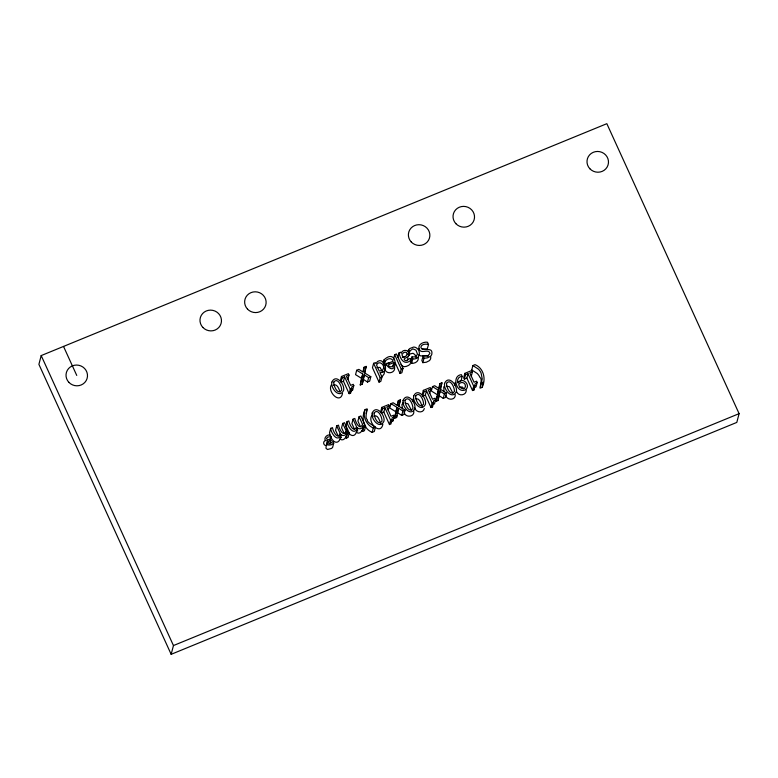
<?xml version="1.0" encoding="UTF-8"?>
<svg xmlns="http://www.w3.org/2000/svg" width="778" height="778" viewBox="0 0 778 778"><rect width="100%" height="100%" fill="white"/><g stroke="black" fill="none" stroke-linecap="round" stroke-linejoin="round"><path stroke-width="1.17" d="M384.41 371.651L384.206 373.8L382.572 376.066A5.29 5.086 14.7 0 1 381.735 376.523M418.321 357.822C418.759 361.42 414.859 363.715 411.64 363.258L410.852 361.264M412.505 401.623L413.351 398.55M342.505 393.464C340.219 404.949 326.76 391.451 331.486 384.682M382.854 424.35C380.705 435.34 368.169 423.456 371.3 416.434M455.266 394.66C455.714 400.573 446.903 400.582 445.648 395.321M466.265 390.031C466.674 395.389 458.582 396.683 456.715 391.801M482.953 382.086L482.204 387.25C477.488 390.682 483.576 379.508 479.919 377.369A13.061 12.555 14.7 0 0 477.264 373.498L471.721 369.92M454.595 385.12L455.218 382.387M364.123 367.216L363.248 372.215L358.891 369.365L356.694 370.26L355.546 374.646L361.605 378.39L360.263 384.984L362.295 384.147L364.308 374.821L368.626 377.651L370.824 376.746L364.794 373.032L366.146 366.389L364.123 367.216L362.966 371.602M362.295 384.147L364.308 374.821M398.385 400.602L397.509 405.601L393.153 402.751L390.964 403.646L389.807 408.032L395.876 411.776L394.524 418.37L396.566 417.533L398.569 408.207L402.887 411.027L405.085 410.132L399.056 406.417L400.407 399.775L398.385 400.602L397.237 404.988L399.26 404.152L398.813 406.369M396.566 417.533L396.906 415.559M438.063 391.956L439.901 383.583L441.923 382.747L440.581 389.389L446.611 393.104L445.454 397.49L443.266 398.385L438.938 395.564L438.082 400.514L436.05 401.351L438.743 389.671M439.901 383.583L439.035 388.572L434.678 385.723L432.48 386.627L431.333 391.003L437.392 394.747M438.082 400.514L440.085 391.188L444.413 394.008L446.611 393.104M473.88 388.465L473.996 389.934L472.528 390.537L466.858 378.108L468.006 373.732L465.497 374.763L464.349 379.139L466.858 378.108M360.263 384.984L362.762 374.004L356.694 370.26M364.542 372.983L366.146 366.389M394.524 418.37L397.023 407.39L390.964 403.646M436.05 401.351L438.539 390.371L432.48 386.627M440.105 390.449L440.552 388.241M364.989 409.763C362.49 416.852 366.496 425.07 373.304 427.988C379.178 427.044 366.457 423.689 367.274 419.643C363.618 417.504 369.706 406.33 364.989 409.763C361.07 417.796 363.365 428.775 372.156 432.364L374.325 431.469L375.434 427.005M482.204 387.25C486.133 379.226 483.828 368.227 475.047 364.649L472.868 365.543L471.76 370.007M41.195 355.585L38.9 364.347L171.16 654.317L736.805 422.415L739.1 413.653L606.84 123.683L41.195 355.585L173.455 645.555L171.16 654.317M340.317 380.889L341.464 376.503L348.369 373.673L349.011 375.084L347.863 379.46L347.221 378.059M342.106 377.914L340.959 382.29L343.468 381.269L344.615 376.883L342.106 377.914L341.464 376.503M342.728 423.417L346.249 431.138C343.186 437.849 338.984 428.143 338.488 425.158L336.699 425.887L340.249 433.57C337.214 440.348 332.935 430.652 332.469 427.628L330.679 428.357L329.532 432.743C331.156 442.653 339.694 447.117 341.075 434.591C342.991 436.594 346.317 435.067 346.92 432.617L347.445 433.764L346.298 438.14L348.087 437.411L349.234 433.025L344.518 422.687L342.728 423.417L341.581 427.803L344.1 433.317M330.125 440.037L330.981 436.75L330.242 435.135C325.894 433.677 322.063 441.204 327.801 441.048L326.653 445.424C323.911 446.222 322.442 442.176 324.825 440.805M326.682 445.502L327.801 441.048M329.96 440.105L330.981 436.75M330.961 440.406L329.075 441.291L328.637 442.925A1.255 1.206 14.7 0 0 330.047 443.684L330.961 440.406L330.368 439.123L327.489 439.92L326.488 438.461L327.859 437.003L330.825 436.818M336.699 425.887L335.551 430.273L338.216 436.108M330.047 443.684L332.984 441.515L333.723 443.139L332.576 447.515L331.438 448.459L327.499 449.499L325.982 448.274L326.157 446.086M349.011 375.084L346.443 376.134L350.654 385.373L353.222 384.322L353.796 385.587L351.841 386.861L350.606 393.084L349.137 393.687L350.285 389.311L344.615 376.883M339.675 435.758L340.249 433.57M350.499 391.616L352.648 389.963L353.796 385.587M359.076 416.716L362.597 424.438C359.533 431.148 355.332 421.433 354.836 418.457L353.056 419.186L356.596 426.869C353.562 433.647 349.283 423.952 348.816 420.927L347.027 421.657L345.879 426.043C347.503 435.952 356.042 440.406 357.423 427.89C359.339 429.884 362.665 428.367 363.268 425.906L363.793 427.064L362.645 431.44L364.435 430.711L365.582 426.325L360.866 415.987L359.076 416.716L357.929 421.102L360.447 426.616M345.675 433.336L346.249 431.138M339.928 438.977C343.857 442.264 347.202 436.001 346.92 432.617M361.605 378.39L362.762 374.004M353.056 419.186L351.899 423.572L354.564 429.398M363.151 379.207L367.479 382.027L368.626 377.651M373.615 363.326L372.468 367.702L379.032 382.115L380.821 381.376L381.969 376.999L379.927 372.516A5.29 5.086 14.7 0 0 383.719 371.69C387.24 368.928 385.178 363.297 381.93 361.216A3.734 3.589 14.7 0 0 379.314 360.749L377.544 361.488L375.881 363.647L375.404 362.597L373.615 363.326L380.189 377.729L379.032 382.115M370.824 376.746L369.676 381.123L367.479 382.027M366.059 413.342L367.167 408.878M356.275 432.267C360.204 435.563 363.55 429.3 363.268 425.906M383.223 363.063L384.079 359.786C398.881 346.093 398.151 380.588 385.869 364.221L393.23 361.206C391.091 355.74 383.496 360.097 384.186 364.921L384.945 361.682L384.079 359.786M385.013 367.508L385.869 364.221M372.156 432.364L373.304 427.988M393.512 359.076L394.66 354.7L396.449 353.971L403.014 368.373L401.866 372.75L400.077 373.489L395.389 363.2M380.666 411.776L381.813 407.4L388.718 404.57L389.36 405.97L388.212 410.356M392.686 366.924L393.833 362.538L388.222 364.843C389.408 368.898 395.642 366.195 393.833 362.538M382.455 408.8L381.308 413.186L383.817 412.155L384.964 407.779L382.455 408.8L381.813 407.4M397.84 357.306L398.997 352.92L400.767 352.191L401.273 353.3C402.644 348.174 410.91 350.285 408.888 355.4C408.372 357.851 401.73 358.201 405.046 360.477C407.604 362.052 410.483 355.604 411.192 359.932C404.832 366.03 400.271 359.562 398.997 352.92M400.077 373.489L401.234 369.103L394.66 354.7M408.022 351.87L408.596 349.682L409.734 348.563L413.517 347.085A4.512 4.328 14.7 0 1 416.463 347.951C421.764 351.228 419.391 360.156 412.787 358.882L411.902 356.927L415.627 356.869L417.504 354.214L415.967 350.149L412.787 348.855L410.016 350.82L408.333 356.013L410.113 353.893L413.001 353.29L414.82 354.525L416.318 357.822M389.36 405.97L386.792 407.03L391.003 416.269L393.571 415.209L394.145 416.473L392.19 417.757L390.955 423.971L389.486 424.574L390.634 420.198L384.964 407.779M391.042 422.133L392.997 420.849L394.145 416.473M395.876 411.776L397.023 407.39M399.542 403.062L400.407 399.775M398.569 408.207L397.422 412.593L401.74 415.413L403.938 414.509L405.085 410.132M412.009 356.888L410.045 364.308C407.672 366.389 402.634 368.393 401.069 364.376M411.64 363.258L412.787 358.882M401.74 415.413L402.887 411.027M430.72 356.752L430.691 358.434A4.95 4.756 14.7 0 1 429.242 360.749L426.295 362.227L422.862 362.655L421.861 360.457L423.154 356.023L427.783 355.896L429.923 353.494C428.843 348.019 421.044 354.622 419.254 349.273C417.271 344.479 423.533 341.61 427.472 342.223L428.513 344.518L427.229 348.952L422.036 348.962M422.862 362.655L424.01 358.269L423.154 356.023M429.728 393.328L430.876 388.951L430.234 387.541L423.339 390.371L422.182 394.757L422.824 396.158L425.333 395.136L426.49 390.751L423.981 391.781L422.824 396.158M430.876 388.951L428.308 390.002L432.529 399.24L435.096 398.19L435.67 399.454L433.706 400.728L432.48 406.952L431.002 407.555L432.15 403.179L426.49 390.751M435.67 399.454L434.513 403.831L433.297 404.453M440.776 387.133L441.923 382.747M439.23 394.475L440.085 391.188M443.266 398.385L444.413 394.008M462.19 376.455C458.641 376.182 456.414 380.141 458.125 383.155C462.511 375.395 472.265 386.705 464.554 390.167C456.083 392.802 451.658 375.502 461.383 374.685L462.19 376.455L461.033 380.841L457.474 382.212M471.244 376.309L472.402 371.933L471.76 370.523L464.855 373.352L463.707 377.729L464.349 379.139M472.528 390.537L473.676 386.151L468.006 373.732M473.996 389.934L475.027 384.079L477.186 382.426L476.613 381.171L474.045 382.222L469.834 372.983L472.402 371.933M477.186 382.426L476.039 386.812L474.074 388.086M480.026 388.134L482.253 378.915L481.076 372.993A13.061 12.555 14.7 0 0 478.412 369.122L472.868 365.543M443.713 386.744L444.092 391.908M424.341 408.518C423.281 413.624 415.987 412.534 414.752 407.983M341.075 434.591C337.73 443.382 330.883 432.928 330.679 428.357M357.423 427.89C354.078 436.682 347.231 426.227 347.027 421.657M432.558 405.114L432.48 406.952M407.108 360.661L408.003 357.88M384.283 365.417L386.88 363.316L389.185 363.005M418.535 349.371L419.177 348.641M327.83 441.126L326.916 443.11L328.647 445.113L331.195 444.841L333.723 443.139M371.835 415.569L372.613 414.869M403.51 402.197L401.915 404.784L402.566 408.927M333.315 385.334C337.302 383 339.033 389.447 340.161 391.995M373.664 416.23C378.05 413.906 379.683 421.102 380.812 423.932M402.275 357.151L404.745 356.577M376.96 367.586L379.995 367.391L382.436 371.699M409.588 351.588L408.596 349.682M428.513 344.518C425.984 343.798 421.491 343.876 420.849 347.163C422.143 352.57 433.132 345.704 431.848 354.058A4.95 4.756 14.7 0 1 430.39 356.373L427.443 357.851L424.01 358.269M361.41 380.607L363.443 379.771M350.285 389.311L351.763 388.708M380.189 377.729L381.969 376.999M401.234 369.103L403.014 368.373M347.445 433.764L349.234 433.025M363.793 427.064L365.582 426.325M395.681 413.993L397.714 413.157M437.197 396.965L439.23 396.128M390.634 420.198L392.112 419.595M432.15 403.179L433.628 402.576M473.676 386.151L475.144 385.548M483.352 382.864L481.135 383.671M173.455 645.555L739.1 413.653M459.759 387.055L462.414 387.065L463.844 388.806M446.757 386.151L449.538 386.773L452.922 393.201M415.86 398.822C420.071 397.966 421.063 404.113 422.328 406.904M405.231 403.179L408.022 403.792L411.406 410.22M428.094 356.178C425.362 354.165 421.306 357.695 418.817 354.768M357.073 430.108L357.744 430.963M340.725 436.818L341.396 437.664M404.122 412.34C405.62 418.525 415.773 416.775 413.526 410.307M464.855 373.352L465.497 374.763M423.339 390.371L423.981 391.781M425.333 395.136L431.002 407.555M384.721 368.607C385.635 374.918 395.506 373.615 394.641 367.372M392.423 419.595L392.997 420.849M383.817 412.155L389.486 424.574M352.074 388.708L352.648 389.963M343.468 381.269L349.137 393.687M362.12 430.292L362.645 431.44M345.772 436.993L346.298 438.14M63.524 346.434L76.75 375.434M350.421 392.044L350.606 393.084M331.817 382.183C330.504 388.387 339.704 399.133 343.623 390.264C344.936 384.05 335.736 373.294 331.817 382.183M372.166 413.069C370.853 419.274 380.053 430.02 383.972 421.161C385.285 414.946 376.075 404.181 372.166 413.069M403.062 400.407C401.749 406.612 410.94 417.358 414.859 408.489C416.181 402.275 406.972 391.519 403.062 400.407M413.692 396.051C412.379 402.255 421.569 413.001 425.488 404.132C426.801 397.918 417.601 387.162 413.692 396.051M444.578 383.389C443.266 389.593 452.456 400.33 456.385 391.47C457.697 385.256 448.488 374.49 444.578 383.389M333.762 382.115C333.451 385.762 337.778 395.632 341.668 390.332C341.999 386.676 337.671 376.805 333.762 382.115M374.111 413.001C373.8 416.658 378.118 426.519 382.017 421.219C382.348 417.562 378.02 407.701 374.111 413.001M405.007 400.339C404.686 403.986 409.014 413.857 412.914 408.557C413.235 404.9 408.917 395.029 405.007 400.339M415.637 395.983C415.316 399.629 419.643 409.5 423.543 404.2C423.864 400.544 419.536 390.673 415.637 395.983M446.523 383.311C446.212 386.967 450.53 396.838 454.43 391.529C454.76 387.872 450.433 378.011 446.523 383.311M383.651 368.082L382.484 370.338L379.265 371.077L376.552 365.115C378.478 360.214 384.176 363.822 383.651 368.082M407.225 354.068L406.233 355.877L403.237 357.608L401.934 354.739L403.422 352.774L405.105 352.113L406.534 352.599L407.225 354.068M465.468 386.501C464.563 390.984 458.835 387.95 458.709 384.478C460.644 380.88 465.896 382.445 465.468 386.501M68.882 382.348A10.775 10.357 14.7 0 0 87.029 378.672A10.775 10.357 14.7 0 0 74.348 365.271A10.775 10.357 14.7 0 0 68.882 382.348M202.854 327.431A10.775 10.357 14.7 0 0 221.001 323.745A10.775 10.357 14.7 0 0 208.309 310.344A10.775 10.357 14.7 0 0 202.854 327.431M247.511 309.119A10.775 10.357 14.7 0 0 265.658 305.443A10.775 10.357 14.7 0 0 252.967 292.032A10.775 10.357 14.7 0 0 247.511 309.119M411.251 241.987A10.775 10.357 14.7 0 0 429.398 238.311A10.775 10.357 14.7 0 0 416.707 224.91A10.775 10.357 14.7 0 0 411.251 241.987M455.898 223.685A10.775 10.357 14.7 0 0 474.055 219.999A10.775 10.357 14.7 0 0 461.364 206.598A10.775 10.357 14.7 0 0 455.898 223.685M589.87 168.758A10.775 10.357 14.7 0 0 608.017 165.082A10.775 10.357 14.7 0 0 595.335 151.671A10.775 10.357 14.7 0 0 589.87 168.758"/></g></svg>
